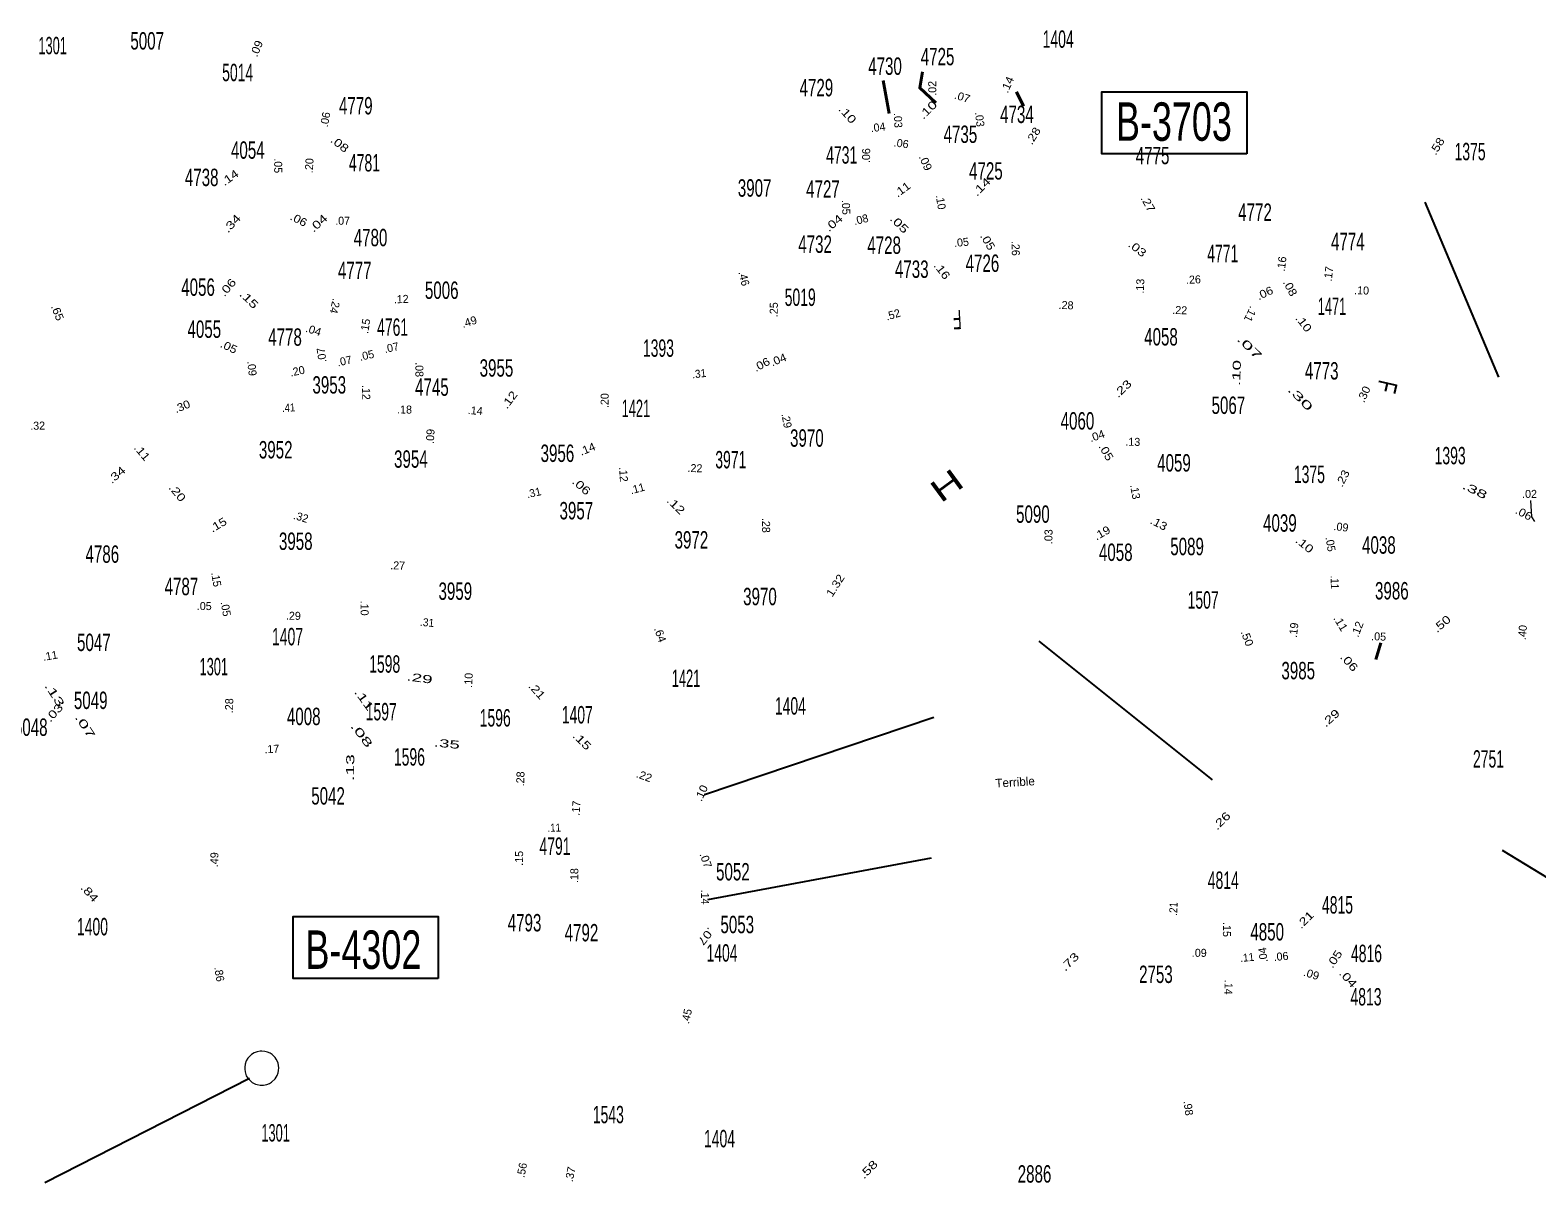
# Model space of a CAD drawing. Extents: x 366733 to 694437, y 201052 to 456226.
# Drawn here: x 524973 to 546625, y 287991 to 304548 of the extents above; entities that cross this region are included whole.
import ezdxf
from ezdxf.enums import TextEntityAlignment as Align

# ---------------------------------------------------------------- set-up
doc = ezdxf.new("R2010")
doc.units = 0
doc.header["$LTSCALE"] = 46
for name, color, linetype, lineweight in [('23', 7, 'Continuous', 25), ('3', 7, 'Continuous', 25), ('31', 7, 'Continuous', 25), ('38', 7, 'Continuous', 40), ('40', 7, 'Continuous', 40), ('56', 7, 'Continuous', 13)]:
    doc.layers.add(name, color=color, linetype=linetype, lineweight=lineweight)
doc.layers.add('57', color=7, linetype='Continuous')

msp = doc.modelspace()

# ---------------------------------------------------------------- linework, layer by layer
at = {"layer": '3'}
for points in [[(542459.3, 302773.86), (540375.53, 302773.86), (540375.53, 303663.45), (542459.3, 303663.45)], [(530836.65, 290927.25), (528752.88, 290927.25), (528752.88, 291816.85), (530836.65, 291816.84)]]:
    msp.add_lwpolyline(points, close=True, dxfattribs=at)
at = {"layer": '3', "lineweight": 13}
msp.add_lwpolyline([(528280.31, 289392.3), (528327.56, 289394.26), (528372.83, 289402.14), (528412.2, 289417.89), (528441.73, 289435.6), (528494.88, 289484.82), (528524.41, 289532.06), (528538.19, 289569.46), (528544.09, 289604.89), (528548.03, 289642.3), (528544.09, 289677.73), (528536.22, 289711.19), (528526.38, 289736.78), (528510.63, 289766.31), (528494.88, 289791.9), (528475.2, 289811.59), (528449.6, 289835.21), (528420.08, 289854.89), (528382.68, 289870.64), (528347.24, 289878.52), (528301.97, 289884.42), (528276.38, 289882.45), (528237.01, 289874.58), (528193.7, 289858.83), (528154.33, 289837.18), (528134.64, 289817.49), (528101.18, 289782.06), (528079.53, 289742.69), (528063.78, 289697.41), (528057.87, 289654.11), (528055.9, 289622.61), (528061.81, 289585.21), (528079.53, 289530.09), (528103.15, 289494.66), (528134.64, 289461.19), (528164.17, 289433.63), (528213.38, 289410.01), (528237.01, 289402.14)], close=True, dxfattribs=at)
at = {"layer": '31'}
for p, q in [((545012.84, 302075.25), (546073.93, 299565.7)), ((541963.01, 293779.27), (539471.06, 295774.04)), ((534664, 293570.14), (537959.81, 294680.13)), ((546128.58, 292770.63), (549617.31, 290631.08)), ((534710.62, 292062.81), (537926.05, 292658.03)), ((528125.44, 289488.92), (525183.33, 287992.84))]:
    msp.add_line(p, q, dxfattribs=at)
at = {"layer": '38'}
for p, q in [((537232.03, 303825.15), (537317.82, 303353.33)), ((539249.5, 303458.2), (539146.56, 303664.09))]:
    msp.add_line(p, q, dxfattribs=at)
msp.add_lwpolyline([(537798.72, 303949.28), (537755.83, 303717.66), (537987.45, 303503.19)], dxfattribs=at)
at = {"layer": '40'}
msp.add_line((544382.85, 295746.29), (544309.34, 295508.6), dxfattribs=at)
at = {"layer": '40', "lineweight": 13}
msp.add_lwpolyline([(546534.64, 297793.27), (546549.49, 297559.63), (546590.3, 297489.17)], dxfattribs=at)

# ---------------------------------------------------------------- texts
at = {"layer": '23'}
for s, width, p in [('1301', 0.55, (525296.64, 304201.99)), ('5007', 0.65, (526655, 304269.61)), ('1404', 0.6, (539746.23, 304294.57)), ('4725', 0.65, (538013.19, 304043.65)), ('5014', 0.6, (527955.73, 303814.92)), ('4730', 0.65, (537258.26, 303906.39)), ('4729', 0.65, (536271.71, 303597.56)), ('4779', 0.65, (529652.66, 303337.64)), ('4734', 0.65, (539153.3, 303214.68)), ('4735', 0.65, (538341.38, 302928.31)), ('4054', 0.65, (528101.04, 302700.97)), ('1375', 0.6, (545665.41, 302679.66)), ('4781', 0.6, (529777.3, 302518.32)), ('4731', 0.6, (536635.14, 302630.85)), ('4775', 0.65, (541102.91, 302622.12)), ('4738', 0.65, (527438.12, 302308.68)), ('4725', 0.65, (538707.56, 302401.68)), ('3907', 0.65, (535384.25, 302156.47)), ('4727', 0.65, (536366.08, 302141.34)), ('4772', 0.65, (542574.67, 301809.33)), ('4780', 0.65, (529864.6, 301444.27)), ('4774', 0.65, (543908.35, 301387.05)), ('4732', 0.65, (536253.14, 301349.31)), ('4728', 0.65, (537245.08, 301335.24)), ('4771', 0.6, (542111.23, 301215.49)), ('4777', 0.65, (529637.66, 300971.75)), ('4733', 0.65, (537642.03, 300990.46)), ('4726', 0.65, (538657.51, 301075.61)), ('4056', 0.65, (527385.91, 300732.01)), ('5006', 0.65, (530887.58, 300687.84)), ('5019', 0.6, (536039.17, 300586.9)), ('1471', 0.55, (543681.38, 300456.94)), ('4055', 0.65, (527475.94, 300128.54)), ('4761', 0.6, (530182.04, 300158.23)), ('4778', 0.65, (528636.02, 300014.93)), ('1393', 0.6, (534001.71, 299856.32)), ('4058', 0.65, (541223.59, 300018.91)), ('3955', 0.65, (531674.26, 299571.37)), ('4773', 0.65, (543533.39, 299530.4)), ('3953', 0.65, (529271.57, 299328.19)), ('4745', 0.65, (530746.56, 299296.09)), ('1421', 0.55, (533677.87, 298990.84)), ('5067', 0.65, (542192.29, 299035.92)), ('4060', 0.65, (540023.26, 298811.24)), ('3970', 0.65, (536134.92, 298564.86)), ('3952', 0.65, (528501.58, 298396.41)), ('3956', 0.65, (532550.1, 298346.16)), ('3954', 0.65, (530444.37, 298262.58)), ('3971', 0.6, (535042.04, 298253.62)), ('4059', 0.65, (541410.15, 298208.3)), ('1393', 0.6, (545378.78, 298312.3)), ('1375', 0.6, (543356.52, 298043.7)), ('3957', 0.65, (532822.12, 297521.37)), ('5090', 0.65, (539383.01, 297471.94)), ('4039', 0.65, (542932.26, 297344.39)), ('3958', 0.65, (528789.98, 297082.6)), ('3972', 0.65, (534475.63, 297102.47)), ('4786', 0.65, (526010.22, 296897.31)), ('4058', 0.65, (540573.71, 296924.09)), ('5089', 0.65, (541598.78, 297006.56)), ('4038', 0.65, (544354.73, 297028.62)), ('4787', 0.65, (527147.13, 296432.82)), ('3959', 0.65, (531083.04, 296365.74)), ('3970', 0.65, (535460.78, 296288.01)), ('1507', 0.6, (541828.96, 296238.91)), ('3986', 0.65, (544540.94, 296371.25)), ('5047', 0.65, (525888.62, 295629.89)), ('1407', 0.6, (528672.15, 295711.95)), ('1598', 0.6, (530068.24, 295319.11)), ('1301', 0.55, (527612.37, 295281.35)), ('1421', 0.55, (534398.59, 295113.99)), ('3985', 0.65, (543195.97, 295224.27)), ('5049', 0.65, (525843.46, 294797.32)), ('1404', 0.6, (535897.89, 294716.95)), ('4008', 0.65, (528904.56, 294566.2)), ('1597', 0.6, (530018.2, 294634.13)), ('1596', 0.6, (531656.3, 294546.01)), ('1407', 0.6, (532835.9, 294590.12)), ('5048', 0.65, (524981.59, 294411.38)), ('1596', 0.6, (530423.56, 293984.51)), ('2751', 0.6, (545930, 293955.97)), ('5042', 0.65, (529254.43, 293424.59)), ('4791', 0.6, (532515.25, 292702.37)), ('5052', 0.65, (535071.77, 292335.18)), ('4814', 0.6, (542118.89, 292213.91)), ('4815', 0.6, (543759.67, 291859.5)), ('1400', 0.6, (525868.55, 291546.21)), ('4793', 0.65, (532077.56, 291603.46)), ('4792', 0.65, (532895.65, 291459.83)), ('5053', 0.65, (535134.55, 291577.08)), ('1404', 0.6, (534914.82, 291169.28)), ('4816', 0.6, (544176.78, 291162.13)), ('2753', 0.65, (541150.67, 290862.27)), ('4813', 0.6, (544169.79, 290539.15)), ('1543', 0.6, (533281.88, 288847.67)), ('1301', 0.55, (528500.6, 288585.01)), ('1404', 0.6, (534879.85, 288501.69)), ('2886', 0.65, (539406.38, 287994.97))]:
    msp.add_text(s, height=250, dxfattribs=dict(at, width=width)).set_placement(p, align=Align.CENTER)
at = {"layer": '23', "width": 0.65}
msp.add_text('4850', height=250, dxfattribs=at).set_placement((542507.92, 291472.8))
at = {"layer": '3', "width": 0.7}
for s, p in [('B-3703', (540576.23, 302959.11)), ('B-4302', (528929.58, 291065.07))]:
    msp.add_text(s, height=551.8, dxfattribs=at).set_placement(p)
at = {"layer": '40'}
for s, rotation, width, p in [('.09', 68.047, 1.1, (528279.33, 304262.55)), ('.14', 66.37, 1.1, (539068.35, 303742.95)), ('.07', 342.181, 1.05, (538351.25, 303534.08)), ('.10', 311.743, 1.35, (536676.03, 303299.8)), ('.10', 44.844, 1.4, (537912.37, 303362.29)), ('.28', 58.573, 1.2, (539435.27, 303000.75)), ('.08', 322.061, 1.3, (529386.54, 302866.01)), ('.58', 58.179, 1.2, (545239.02, 302851.57)), ('.09', 294, 1.1, (537787.98, 302622.94)), ('.14', 35.656, 1.25, (527874.36, 302383.73)), ('.11', 36.48, 1.15, (537538.11, 302214.1)), ('.14', 45.012, 1.4, (538682.65, 302257.56)), ('.27', 299.434, 1.15, (540986.58, 302027.87)), ('.34', 47.319, 1.35, (527913.73, 301732.6)), ('.06', 332.806, 1.15, (528806.83, 301775.95)), ('.04', 42.577, 1.35, (529151.29, 301732.72)), ('.04', 40.527, 1.3, (536556.92, 301735.15)), ('.05', 315.213, 1.4, (537423.98, 301723.17)), ('.05', 300.786, 1.2, (538684.61, 301482.72)), ('.03', 321.862, 1.3, (540848.71, 301365.7)), ('.06', 49.747, 1.3, (527854.21, 300816.01)), ('.16', 307.46, 1.25, (538031.57, 301059.4)), ('.15', 315.09, 1.4, (528078.2, 300640.4)), ('.06', 25.432, 1.15, (542738.99, 300719.41)), ('.08', 298.07, 1.15, (543029.03, 300820.41)), ('.65', 291.662, 1.1, (525313.17, 300471.34)), ('.11', 243.682, 1.05, (542460.37, 300494)), ('.49', 17.734, 1.05, (531299.37, 300304.54)), ('.10', 307.609, 1.25, (543228.91, 300303.34)), ('.04', 342.272, 1.05, (529028.31, 300184.7)), ('.05', 334.559, 1.15, (527804.33, 299948.56)), ('.04', 21.853, 1.1, (535745.86, 299761.35)), ('.07', 315.673, 2, (542455.38, 299951.61)), ('.31', 6.045, 0.95, (534592.96, 299557.81)), ('.06', 28.275, 1.15, (535510.58, 299695.01)), ('.10', 87.88, 1.75, (542366.06, 299621.01)), ('.23', 43.844, 1.35, (540710.61, 299356.95)), ('.30', 22.583, 1.1, (527178.6, 299090.8)), ('.12', 53.369, 1.25, (531905.61, 299204.58)), ('.30', 314.441, 2.05, (543184.28, 299221.76)), ('.30', 65.417, 1.1, (544190.73, 299295.36)), ('.41', 2.524, 0.9, (528689.6, 299068.93)), ('.04', 19.499, 1.05, (540321.75, 298666.2)), ('.14', 21.977, 1.1, (533001.19, 298479.84)), ('.11', 309.77, 1.2, (526538.19, 298446.48)), ('.05', 300.097, 1.2, (540385.49, 298459.7)), ('.34', 40.679, 1.3, (526251.29, 298116.92)), ('.23', 63.421, 1.15, (543884.91, 298085.31)), ('.20', 309.77, 1.3, (527043.99, 297867.22)), ('.06', 318.28, 1.35, (532857.57, 297954.36)), ('.38', 334.207, 1.75, (545708.2, 297888.07)), ('.12', 315.746, 1.35, (534212.45, 297680.88)), ('.15', 30.166, 1.2, (527701.71, 297393.96)), ('.13', 332.834, 1.15, (541165.91, 297411.24)), ('.06', 332.067, 1.15, (546411.04, 297556.89)), ('.19', 29.493, 1.15, (540403.41, 297276.69)), ('.10', 320.669, 1.3, (543250.65, 297114.28)), ('1.32', 57.467, 1.15, (536591.62, 296541.62)), ('.11', 270.06, 0.9, (543664.23, 296616.16)), ('.31', 354.677, 0.95, (530672.36, 295983.72)), ('.11', 300.742, 1.1, (543755.92, 296001.23)), ('.12', 68.975, 1.05, (544097.82, 295924.08)), ('.50', 40.469, 1.3, (545295.66, 295977.07)), ('.64', 289.789, 1.05, (533973.15, 295847.44)), ('.50', 290.758, 1.1, (542408.24, 295795.48)), ('.06', 311.864, 1.35, (543885.74, 295429.98)), ('.13', 302.718, 1.8, (525276.3, 294971.36)), ('.29', 352.518, 1.75, (530562.25, 295184.77)), ('.21', 311.8, 1.25, (532212.89, 295021.76)), ('.11', 305.719, 1.65, (529726.34, 294899.28)), ('.03', 47.621, 1.35, (525359.69, 294705.51)), ('.29', 42.008, 1.35, (543698.81, 294625.24)), ('.07', 303.673, 1.8, (525714.91, 294519.7)), ('.08', 307.318, 1.9, (529690.78, 294390.9)), ('.35', 354.15, 1.75, (530956.1, 294242.31)), ('.15', 314.98, 1.4, (532862.68, 294299.72)), ('.13', 89.342, 1.8, (529629.09, 293955.5)), ('.22', 339.915, 1.05, (533777.09, 293782.02)), ('.10', 65.205, 1.1, (534669.06, 293566.51)), ('.26', 44.455, 1.35, (542132.83, 293150.77)), ('.11', 1.081, 0.9, (532505.26, 293035.54)), ('.07', 289.191, 1.05, (534628.51, 292606.47)), ('.84', 311.66, 1.35, (525783.77, 292118.36)), ('.21', 87.147, 0.9, (541458.68, 291923.66)), ('.21', 44.612, 1.3, (543334.36, 291729.02)), ('.07', 231.462, 1.25, (534641.64, 291569.28)), ('.73', 44.612, 1.4, (539952.32, 291126.59)), ('.11', 5.028, 0.95, (542466.86, 291172.25)), ('.05', 55.932, 1.25, (543762.59, 291174.52)), ('.09', 342.946, 1.05, (543368.76, 290934.94)), ('.04', 312.661, 1.35, (543870.13, 290888.27)), ('.58', 44.939, 1.4, (537059.76, 288143.14))]:
    msp.add_text(s, height=115, rotation=rotation, dxfattribs=dict(at, width=width)).set_placement(p, align=Align.CENTER)
for s, rotation, p in [('.02', 90.469, (537994.42, 303712.86)), ('.06', 79.665, (529270.04, 303255.24)), ('.03', 276.699, (538562.42, 303260.27)), ('.04', 7.642, (537164.93, 303095.91)), ('.03', 272.481, (537389.17, 303249.33)), ('.06', 352.059, (537483.09, 302865.28)), ('.20', 86.499, (529040, 302599.75)), ('.06', 89.415, (537043.87, 302745.17)), ('.05', 270.172, (528480.19, 302600.61)), ('.05', 272.437, (536641.17, 302001.47)), ('.10', 279.539, (538003.5, 302069)), ('.07', 0.526, (529463.91, 301753.7)), ('.08', 14.042, (536925.42, 301772.73)), ('.05', 5.538, (538361.65, 301443.85)), ('.26', 271.36, (539077.81, 301413.02)), ('.16', 83.315, (543015.38, 301184.34)), ('.46', 283.763, (535176.17, 300968.02)), ('.13', 87.221, (540980.49, 300867.89)), ('.26', 2.472, (541691.94, 300908.58)), ('.17', 83.081, (543689.02, 301040.84)), ('.12', 2.35, (530307.47, 300627.87)), ('.10', 358.419, (544104.85, 300752.35)), ('.24', 256.762, (529299.11, 300598.2)), ('.25', 89.283, (535716.46, 300532.21)), ('.52', 17.06, (537388.3, 300407.76)), ('.28', 357.693, (539857.39, 300540.98)), ('.22', 357.851, (541490.98, 300469.24)), ('.15', 80.545, (529846.4, 300287.84)), ('.07', 98.183, (529218.07, 299888.41)), ('.05', 12.7, (529821.7, 299821.45)), ('.07', 12.7, (530178, 299932.52)), ('.09', 276.521, (528104.57, 299682.56)), ('.20', 12.094, (528824.22, 299595.11)), ('.07', 12.094, (529501.21, 299740.13)), ('.08', 270.714, (530509.02, 299672.08)), ('.12', 270.714, (529744.44, 299344.66)), ('.20', 89.487, (533286.38, 299226.09)), ('.18', 359.217, (530352.79, 299041.63)), ('.14', 355.272, (531364.97, 299026.48)), ('.29', 280.56, (535788.27, 298929.03)), ('.32', 1.117, (525082.05, 298809.81)), ('.09', 86.273, (530779.84, 298709.53)), ('.13', 359.083, (540817.55, 298577.84)), ('.12', 273.825, (533442.78, 298163.57)), ('.22', 358.854, (534526.06, 298199.46)), ('.31', 12.87, (532223.28, 297847.94)), ('.11', 15.223, (533712.8, 297908.89)), ('.13', 280.169, (540797.22, 297907.7)), ('.02', 0.684, (546520.36, 297829.17)), ('.32', 343.298, (528848.74, 297499.78)), ('.28', 270.037, (535491.49, 297435.3)), ('.03', 89.061, (539663.79, 297270.98)), ('.09', 353.204, (543803.75, 297355.99)), ('.05', 278.902, (543604.58, 297156.1)), ('.27', 358.837, (530253.59, 296802.21)), ('.15', 280.143, (527591.58, 296649.58)), ('.05', 359.879, (527474.77, 296218.64)), ('.05', 280.143, (527728.56, 296225.61)), ('.10', 270.329, (529721.92, 296245.4)), ('.29', 359.362, (528755.18, 296078.98)), ('.19', 83.347, (543187.46, 295924.78)), ('.40', 84.862, (546474.18, 295891.98)), ('.05', 357.975, (544349.32, 295782.31)), ('.11', 10.014, (525270.57, 295505.84)), ('.10', 87.174, (531329.03, 295207.32)), ('.28', 88.833, (527889.96, 294843.33)), ('.17', 2.689, (528448.49, 294165.57)), ('.28', 87.956, (532074.5, 293791.58)), ('.17', 85.603, (532875.02, 293368.95)), ('.15', 89.284, (532056.25, 292651.86)), ('.49', 87.811, (527676.05, 292630.79)), ('.18', 89.231, (532849.17, 292403.4)), ('.14', 270.377, (534614.08, 292096.22)), ('.15', 269.29, (542114.43, 291630.42)), ('.09', 359.587, (541773.53, 291238.02)), ('.04', 97.001, (542744.99, 291272.47)), ('.06', 5.028, (542953.54, 291186.55)), ('.86', 279.01, (527636.14, 290979.32)), ('.14', 269.29, (542136.46, 290801.29)), ('.45', 76.992, (534462.69, 290371.93)), ('.98', 277.767, (541561.16, 289057.22)), ('.56', 78.785, (532095.68, 288163.19)), ('.37', 78.785, (532791.09, 288103.96))]:
    msp.add_text(s, height=115, rotation=rotation, dxfattribs=at).set_placement(p, align=Align.CENTER)
at = {"layer": '56'}
for s, height, rotation, width, p in [('F', 275, 183.297, 0.55, (538287.38, 300526.28)), ('F', 275, 257.218, 0.75, (544340.68, 299457.02)), ('H', 320, 36.337, 1.45, (538239.65, 297878.64))]:
    msp.add_text(s, height=height, rotation=rotation, dxfattribs=dict(at, width=width)).set_placement(p, align=Align.CENTER)
at = {"layer": '57'}
msp.add_text('Terrible', height=125, rotation=3.562, dxfattribs=at).set_placement((539130.83, 293685.3), align=Align.CENTER)

doc.saveas('drawing.dxf')
